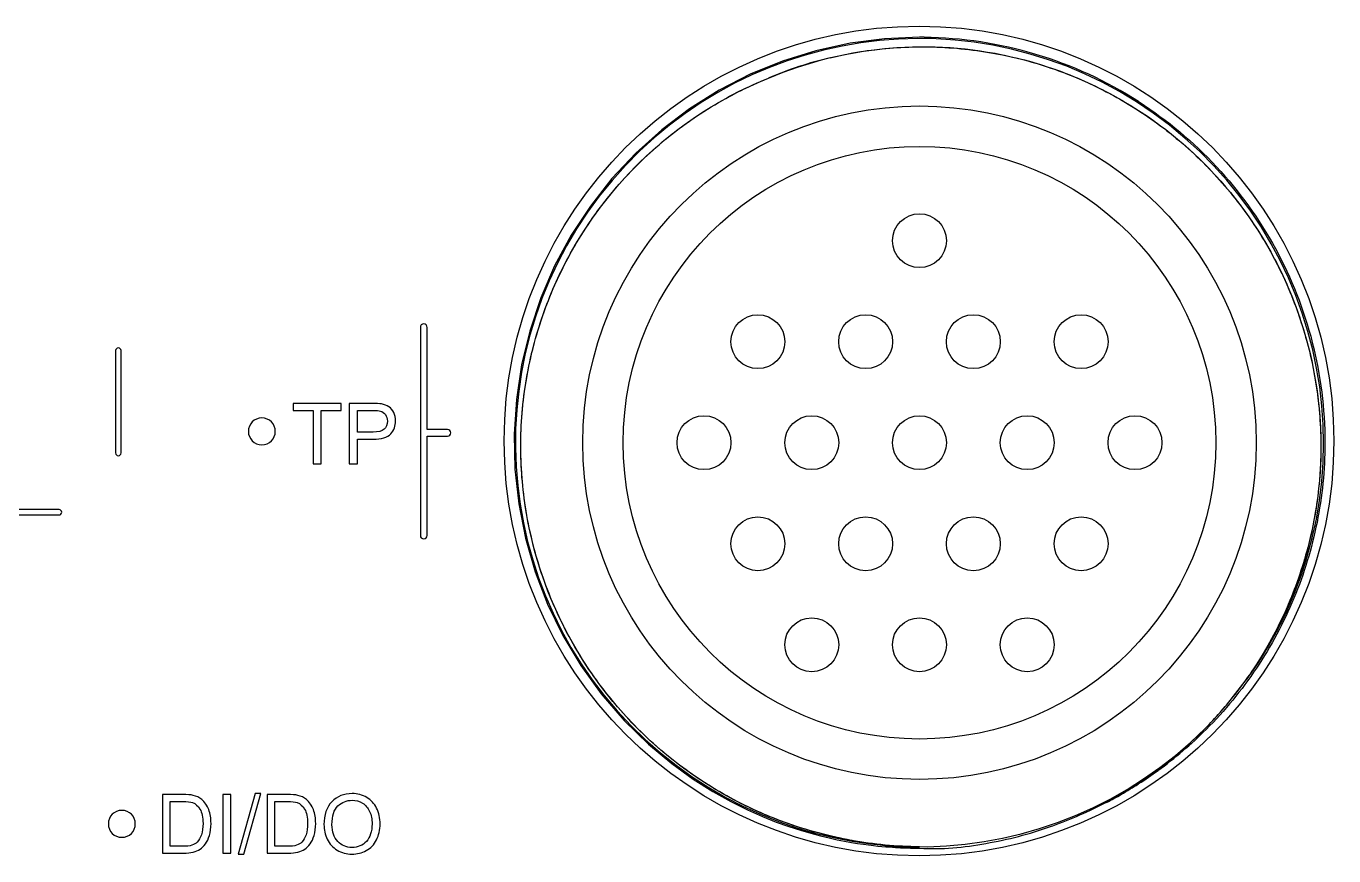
# Model space of a CAD drawing. Header units: millimetres. Extents: x 4086 to 8318, y 123 to 1549.
# Drawn here: x 6960.03 to 7008.57, y 1081.52 to 1112.32 of the extents above; entities that cross this region are included whole.
import ezdxf

# ---------------------------------------------------------------- set-up
doc = ezdxf.new("R2010")
doc.units = ezdxf.units.MM
doc.layers.add('20_ALL_FEATURES', color=7, linetype='Continuous')
doc.layers.add('layer 3', color=7, linetype='Continuous')

msp = doc.modelspace()

# ---------------------------------------------------------------- linework, layer by layer
at = {"layer": '20_ALL_FEATURES', "color": 7, "linetype": 'Continuous'}
for p, q in [((7001.321, 1109.526), (7001.348, 1109.509)), ((7008.241, 1096.87), (7008.241, 1096.832)), ((7005.448, 1088.253), (7005.437, 1088.237)), ((7001.335, 1084.205), (7001.314, 1084.191)), ((6990.695, 1082.091), (6990.649, 1082.1))]:
    msp.add_line(p, q, dxfattribs=at)
for points in [[(6993.191, 1111.911), (6991.896, 1111.855), (6990.612, 1111.688), (6989.346, 1111.411), (6988.109, 1111.027), (6986.909, 1110.537), (6985.756, 1109.946), (6984.658, 1109.258), (6983.624, 1108.479), (6982.66, 1107.612), (6981.774, 1106.667), (6980.973, 1105.648), (6980.262, 1104.565), (6979.647, 1103.424), (6979.133, 1102.236), (6978.723, 1101.006), (6978.42, 1099.747), (6978.227, 1098.466), (6978.144, 1097.173), (6978.173, 1095.877), (6978.313, 1094.589), (6978.564, 1093.318), (6978.922, 1092.073), (6979.387, 1090.863), (6979.954, 1089.699), (6980.619, 1088.586), (6981.377, 1087.536), (6982.223, 1086.554), (6983.132, 1085.666), (6983.995, 1084.947), (6984.791, 1084.373), (6985.523, 1083.911), (6986.193, 1083.537), (6986.805, 1083.232), (6987.365, 1082.984), (6987.875, 1082.781), (6988.342, 1082.613), (6988.768, 1082.475), (6989.157, 1082.361), (6989.514, 1082.267), (6989.84, 1082.189), (6990.139, 1082.123), (6990.413, 1082.069), (6990.664, 1082.024)], [(6990.664, 1082.024), (6990.895, 1081.987), (6991.107, 1081.956), (6991.302, 1081.93), (6991.481, 1081.908), (6991.646, 1081.89), (6991.798, 1081.875), (6991.938, 1081.863), (6992.067, 1081.853), (6992.186, 1081.844), (6992.296, 1081.837), (6992.397, 1081.832), (6992.491, 1081.827), (6992.577, 1081.823), (6992.657, 1081.82), (6992.731, 1081.818), (6992.8, 1081.816), (6992.863, 1081.814), (6992.921, 1081.813), (6992.975, 1081.812), (6993.025, 1081.812)]]:
    msp.add_lwpolyline(points, dxfattribs=at)
for centre, radius in [((6993.173, 1096.925), 15.4), ((6993.191, 1096.861), 12.5), ((6993.191, 1096.861), 11), ((6993.191, 1104.361), 1), ((6987.191, 1100.611), 1), ((6991.191, 1100.611), 1), ((6995.191, 1100.611), 1), ((6999.191, 1100.611), 1), ((6985.191, 1096.861), 1), ((6989.191, 1096.861), 1), ((6993.191, 1096.861), 1), ((6997.191, 1096.861), 1), ((7001.191, 1096.861), 1), ((6987.191, 1093.111), 1), ((6991.191, 1093.111), 1), ((6995.191, 1093.111), 1), ((6999.191, 1093.111), 1), ((6989.191, 1089.361), 1), ((6993.191, 1089.361), 1), ((6997.191, 1089.361), 1)]:
    msp.add_circle(centre, radius, dxfattribs=at)
for centre, radius, start, end in [((6993.191, 1096.861), 15, 324.0654, 315), ((6993.191, 1096.92), 14.991, 89.3378, 89.9994), ((6993.191, 1096.861), 15.049, 57.3008, 89.3398), ((6993.322, 1096.87), 14.692, 103.5517, 112.9863), ((6993.076, 1096.789), 15.031, 315.4945, 324.9352), ((6993.386, 1096.573), 14.653, 320.9459, 325.3273), ((6992.166, 1097.552), 16.217, 318.6966, 320.7472), ((6992.487, 1097.291), 15.803, 320.7442, 320.9802), ((6993.788, 1096.11), 14.048, 315.4411, 318.747), ((6993.073, 1096.804), 15.044, 306.5307, 315.4612), ((6993.175, 1096.879), 15.073, 306.0477, 314.9827), ((6993.083, 1096.794), 15.03, 300.3463, 306.5248), ((6993.183, 1096.872), 15.064, 302.7645, 306.0381), ((6993.187, 1096.867), 15.057, 299.8632, 302.6655), ((6993.068, 1096.824), 15.063, 289.6582, 297.9576), ((6993.073, 1096.811), 15.05, 297.9659, 300.3457), ((6993.202, 1096.841), 15.027, 297.4773, 299.8626), ((6993.028, 1096.938), 15.184, 289.3287, 289.6556), ((6993.192, 1096.864), 15.053, 269.3672, 269.9982)]:
    msp.add_arc(centre, radius, start, end, dxfattribs=at)
for points, knots in [([(6987.584, 1110.396), (6989.041, 1111.015), (6991.405, 1111.589), (6994.585, 1111.565), (6996.945, 1111.17), (6999.211, 1110.402), (7001.319, 1109.271), (7003.218, 1107.817), (7004.865, 1106.083), (7006.212, 1104.105), (7007.216, 1101.934), (7007.866, 1099.632), (7008.146, 1097.256), (7008.037, 1094.866), (7007.545, 1092.526), (7006.694, 1090.291), (7005.899, 1088.907), (7005.448, 1088.253)], [0, 0, 0, 0, 0.124638, 0.187163, 0.24969, 0.312214, 0.374737, 0.437264, 0.499791, 0.562314, 0.62484, 0.687367, 0.749894, 0.812418, 0.874945, 0.937473, 1, 1, 1, 1]), ([(6989.879, 1111.153), (6991.326, 1111.502), (6994.347, 1111.756), (6998.768, 1110.761), (7002.693, 1108.488), (7005.758, 1105.147), (7007.69, 1101.046), (7008.316, 1096.555), (7007.586, 1092.084), (7006.234, 1089.372), (7005.379, 1088.153)], [0, 0, 0, 0, 0.124993, 0.249986, 0.374983, 0.499982, 0.624983, 0.749986, 0.874991, 1, 1, 1, 1]), ([(6990.649, 1082.1), (6989.869, 1082.253), (6988.321, 1082.645), (6986.134, 1083.624), (6984.128, 1084.931), (6981.772, 1087.076), (6979.514, 1090.422), (6978.438, 1094.314), (6978.346, 1097.499), (6978.661, 1099.874), (6979.355, 1102.167), (6980.757, 1105.028), (6983.351, 1108.122), (6986.115, 1109.802), (6987.584, 1110.396)], [0, 0, 0, 0, 0.062605, 0.125203, 0.187794, 0.250384, 0.375182, 0.49998, 0.562585, 0.625191, 0.687797, 0.750402, 0.8752, 1, 1, 1, 1]), ([(6993.191, 1081.861), (6992.343, 1081.868), (6990.644, 1082.027), (6988.177, 1082.693), (6985.857, 1083.767), (6983.753, 1085.219), (6981.928, 1087.009), (6980.433, 1089.082), (6979.313, 1091.38), (6978.602, 1093.835), (6978.321, 1096.376), (6978.48, 1098.928), (6979.073, 1101.415), (6980.085, 1103.763), (6981.486, 1105.902), (6983.234, 1107.768), (6985.278, 1109.304), (6986.798, 1110.078), (6987.584, 1110.396)], [0, 0, 0, 0, 0.062503, 0.125008, 0.187509, 0.25, 0.312498, 0.374999, 0.437491, 0.499986, 0.562483, 0.624985, 0.687489, 0.749993, 0.812494, 0.874997, 0.937496, 1, 1, 1, 1]), ([(7001.348, 1109.509), (7002.396, 1108.832), (7004.333, 1107.211), (7006.541, 1104.142), (7007.925, 1100.624), (7008.24, 1098.117), (7008.241, 1096.87)], [0, 0, 0, 0, 0.25, 0.5, 0.75, 1, 1, 1, 1]), ([(7008.241, 1096.832), (7008.239, 1095.851), (7008.042, 1093.883), (7007.178, 1091.05), (7005.78, 1088.438), (7004.525, 1086.911), (7003.831, 1086.217)], [0, 0, 0, 0, 0.25, 0.5, 0.75, 1, 1, 1, 1]), ([(6993.192, 1081.811), (6994.014, 1081.748), (6995.261, 1081.888), (6996.873, 1082.23), (6997.664, 1082.473), (6998.054, 1082.61)], [0, 0, 0, 0, 0.499463, 0.749709, 1, 1, 1, 1])]:
    msp.add_open_spline(points, degree=3, knots=knots, dxfattribs=at)
for points in [[(6991.984, 1081.888), (6991.552, 1081.938), (6991.122, 1082.008), (6990.695, 1082.091)], [(6993.192, 1081.811), (6992.789, 1081.814), (6992.385, 1081.842), (6991.984, 1081.888)]]:
    msp.add_open_spline(points, degree=3, dxfattribs=at)
at = {"layer": 'layer 3'}
for points, knots in [([(6974.912, 1101.144), (6974.912, 1097.881), (6974.912, 1098.987), (6974.912, 1097.355), (6974.912, 1097.355), (6974.912, 1097.355), (6975.667, 1097.355), (6975.667, 1097.355), (6975.667, 1097.355), (6975.736, 1097.355), (6975.792, 1097.299), (6975.792, 1097.23), (6975.792, 1097.23), (6975.792, 1097.161), (6975.736, 1097.105), (6975.667, 1097.105), (6975.667, 1097.105), (6975.667, 1097.105), (6974.912, 1097.105), (6974.912, 1097.105), (6974.912, 1097.105), (6974.912, 1093.842), (6974.912, 1095.047), (6974.912, 1093.416), (6974.912, 1093.416), (6974.912, 1093.347), (6974.856, 1093.291), (6974.787, 1093.291), (6974.787, 1093.291), (6974.718, 1093.291), (6974.662, 1093.347), (6974.662, 1093.416), (6974.662, 1093.416), (6974.662, 1100.025), (6974.662, 1097.839), (6974.662, 1101.144), (6974.662, 1101.144), (6974.662, 1101.213), (6974.718, 1101.269), (6974.787, 1101.269), (6974.787, 1101.269), (6974.856, 1101.269), (6974.912, 1101.213), (6974.912, 1101.144)], [0, 0, 0, 0, 0.083333, 0.083333, 0.083333, 0.083333, 0.166667, 0.166667, 0.166667, 0.166667, 0.25, 0.25, 0.25, 0.25, 0.333333, 0.333333, 0.333333, 0.333333, 0.416667, 0.416667, 0.416667, 0.416667, 0.5, 0.5, 0.5, 0.5, 0.583333, 0.583333, 0.583333, 0.583333, 0.666667, 0.666667, 0.666667, 0.666667, 0.75, 0.75, 0.75, 0.75, 0.833333, 0.833333, 0.833333, 0.833333, 1, 1, 1, 1]), ([(6963.55, 1096.48), (6963.55, 1096.425), (6963.505, 1096.38), (6963.45, 1096.38), (6963.45, 1096.38), (6963.395, 1096.38), (6963.35, 1096.425), (6963.35, 1096.48), (6963.35, 1096.48), (6963.35, 1096.48), (6963.35, 1100.28), (6963.35, 1100.28), (6963.35, 1100.28), (6963.35, 1100.335), (6963.395, 1100.38), (6963.45, 1100.38), (6963.45, 1100.38), (6963.505, 1100.38), (6963.55, 1100.335), (6963.55, 1100.28), (6963.55, 1100.28), (6963.55, 1100.28), (6963.55, 1096.48), (6963.55, 1096.48)], [0, 0, 0, 0, 0.142857, 0.142857, 0.142857, 0.142857, 0.285714, 0.285714, 0.285714, 0.285714, 0.428571, 0.428571, 0.428571, 0.428571, 0.571429, 0.571429, 0.571429, 0.571429, 0.714286, 0.714286, 0.714286, 0.714286, 1, 1, 1, 1]), ([(6970.678, 1096.071), (6970.678, 1096.071), (6970.678, 1098.057), (6970.678, 1098.057), (6970.678, 1098.057), (6970.678, 1098.057), (6969.937, 1098.057), (6969.937, 1098.057), (6969.937, 1098.057), (6969.937, 1098.057), (6969.937, 1098.321), (6969.937, 1098.321), (6969.937, 1098.321), (6969.937, 1098.321), (6971.718, 1098.321), (6971.718, 1098.321), (6971.718, 1098.321), (6971.718, 1098.321), (6971.718, 1098.057), (6971.718, 1098.057), (6971.718, 1098.057), (6971.718, 1098.057), (6970.977, 1098.057), (6970.977, 1098.057), (6970.977, 1098.057), (6970.977, 1098.057), (6970.977, 1096.071), (6970.977, 1096.071), (6970.977, 1096.071), (6970.977, 1096.071), (6970.678, 1096.071), (6970.678, 1096.071)], [0, 0, 0, 0, 0.111111, 0.111111, 0.111111, 0.111111, 0.222222, 0.222222, 0.222222, 0.222222, 0.333333, 0.333333, 0.333333, 0.333333, 0.444444, 0.444444, 0.444444, 0.444444, 0.555556, 0.555556, 0.555556, 0.555556, 0.666667, 0.666667, 0.666667, 0.666667, 0.777778, 0.777778, 0.777778, 0.777778, 1, 1, 1, 1]), ([(6972.026, 1096.071), (6972.026, 1096.071), (6972.026, 1098.321), (6972.026, 1098.321), (6972.026, 1098.321), (6972.026, 1098.321), (6972.875, 1098.321), (6972.875, 1098.321), (6972.875, 1098.321), (6973.025, 1098.321), (6973.139, 1098.314), (6973.218, 1098.3), (6973.218, 1098.3), (6973.328, 1098.281), (6973.421, 1098.246), (6973.496, 1098.195), (6973.496, 1098.195), (6973.571, 1098.143), (6973.631, 1098.071), (6973.677, 1097.978), (6973.677, 1097.978), (6973.722, 1097.885), (6973.745, 1097.783), (6973.745, 1097.672), (6973.745, 1097.672), (6973.745, 1097.481), (6973.684, 1097.319), (6973.562, 1097.187), (6973.562, 1097.187), (6973.44, 1097.055), (6973.22, 1096.989), (6972.902, 1096.989), (6972.902, 1096.989), (6972.902, 1096.989), (6972.324, 1096.989), (6972.324, 1096.989), (6972.324, 1096.989), (6972.324, 1096.989), (6972.324, 1096.071), (6972.324, 1096.071), (6972.324, 1096.071), (6972.324, 1096.071), (6972.026, 1096.071), (6972.026, 1096.071)], [0, 0, 0, 0, 0.083333, 0.083333, 0.083333, 0.083333, 0.166667, 0.166667, 0.166667, 0.166667, 0.25, 0.25, 0.25, 0.25, 0.333333, 0.333333, 0.333333, 0.333333, 0.416667, 0.416667, 0.416667, 0.416667, 0.5, 0.5, 0.5, 0.5, 0.583333, 0.583333, 0.583333, 0.583333, 0.666667, 0.666667, 0.666667, 0.666667, 0.75, 0.75, 0.75, 0.75, 0.833333, 0.833333, 0.833333, 0.833333, 1, 1, 1, 1]), ([(6972.324, 1097.253), (6972.324, 1097.253), (6972.906, 1097.253), (6972.906, 1097.253), (6972.906, 1097.253), (6973.098, 1097.253), (6973.235, 1097.288), (6973.316, 1097.36), (6973.316, 1097.36), (6973.396, 1097.432), (6973.437, 1097.532), (6973.437, 1097.663), (6973.437, 1097.663), (6973.437, 1097.757), (6973.413, 1097.837), (6973.366, 1097.904), (6973.366, 1097.904), (6973.318, 1097.971), (6973.255, 1098.016), (6973.177, 1098.037), (6973.177, 1098.037), (6973.127, 1098.05), (6973.035, 1098.057), (6972.9, 1098.057), (6972.9, 1098.057), (6972.9, 1098.057), (6972.324, 1098.057), (6972.324, 1098.057), (6972.324, 1098.057), (6972.324, 1098.057), (6972.324, 1097.253), (6972.324, 1097.253)], [0, 0, 0, 0, 0.111111, 0.111111, 0.111111, 0.111111, 0.222222, 0.222222, 0.222222, 0.222222, 0.333333, 0.333333, 0.333333, 0.333333, 0.444444, 0.444444, 0.444444, 0.444444, 0.555556, 0.555556, 0.555556, 0.555556, 0.666667, 0.666667, 0.666667, 0.666667, 0.777778, 0.777778, 0.777778, 0.777778, 1, 1, 1, 1]), ([(6957.45, 1094.18), (6957.395, 1094.18), (6957.35, 1094.225), (6957.35, 1094.28), (6957.35, 1094.28), (6957.35, 1094.335), (6957.395, 1094.38), (6957.45, 1094.38), (6957.45, 1094.38), (6957.45, 1094.38), (6961.25, 1094.38), (6961.25, 1094.38), (6961.25, 1094.38), (6961.305, 1094.38), (6961.35, 1094.335), (6961.35, 1094.28), (6961.35, 1094.28), (6961.35, 1094.225), (6961.305, 1094.18), (6961.25, 1094.18), (6961.25, 1094.18), (6961.25, 1094.18), (6957.45, 1094.18), (6957.45, 1094.18)], [0, 0, 0, 0, 0.142857, 0.142857, 0.142857, 0.142857, 0.285714, 0.285714, 0.285714, 0.285714, 0.428571, 0.428571, 0.428571, 0.428571, 0.571429, 0.571429, 0.571429, 0.571429, 0.714286, 0.714286, 0.714286, 0.714286, 1, 1, 1, 1]), ([(6965.092, 1081.624), (6965.092, 1081.624), (6965.092, 1083.801), (6965.092, 1083.801), (6965.092, 1083.801), (6965.092, 1083.801), (6965.842, 1083.801), (6965.842, 1083.801), (6965.842, 1083.801), (6966.011, 1083.801), (6966.14, 1083.791), (6966.229, 1083.77), (6966.229, 1083.77), (6966.354, 1083.741), (6966.46, 1083.689), (6966.548, 1083.614), (6966.548, 1083.614), (6966.663, 1083.517), (6966.749, 1083.393), (6966.806, 1083.242), (6966.806, 1083.242), (6966.863, 1083.091), (6966.892, 1082.918), (6966.892, 1082.724), (6966.892, 1082.724), (6966.892, 1082.559), (6966.872, 1082.413), (6966.834, 1082.285), (6966.834, 1082.285), (6966.795, 1082.157), (6966.746, 1082.051), (6966.685, 1081.968), (6966.685, 1081.968), (6966.624, 1081.884), (6966.559, 1081.818), (6966.487, 1081.77), (6966.487, 1081.77), (6966.415, 1081.722), (6966.329, 1081.686), (6966.227, 1081.661), (6966.227, 1081.661), (6966.125, 1081.636), (6966.009, 1081.624), (6965.877, 1081.624), (6965.877, 1081.624), (6965.877, 1081.624), (6965.092, 1081.624), (6965.092, 1081.624)], [0, 0, 0, 0, 0.076923, 0.076923, 0.076923, 0.076923, 0.153846, 0.153846, 0.153846, 0.153846, 0.230769, 0.230769, 0.230769, 0.230769, 0.307692, 0.307692, 0.307692, 0.307692, 0.384615, 0.384615, 0.384615, 0.384615, 0.461538, 0.461538, 0.461538, 0.461538, 0.538462, 0.538462, 0.538462, 0.538462, 0.615385, 0.615385, 0.615385, 0.615385, 0.692308, 0.692308, 0.692308, 0.692308, 0.769231, 0.769231, 0.769231, 0.769231, 0.846154, 0.846154, 0.846154, 0.846154, 1, 1, 1, 1]), ([(6965.38, 1081.879), (6965.38, 1081.879), (6965.845, 1081.879), (6965.845, 1081.879), (6965.845, 1081.879), (6965.988, 1081.879), (6966.1, 1081.893), (6966.182, 1081.919), (6966.182, 1081.919), (6966.264, 1081.946), (6966.329, 1081.984), (6966.377, 1082.032), (6966.377, 1082.032), (6966.445, 1082.101), (6966.498, 1082.193), (6966.536, 1082.309), (6966.536, 1082.309), (6966.574, 1082.424), (6966.594, 1082.564), (6966.594, 1082.729), (6966.594, 1082.729), (6966.594, 1082.957), (6966.556, 1083.132), (6966.482, 1083.255), (6966.482, 1083.255), (6966.407, 1083.377), (6966.316, 1083.459), (6966.209, 1083.501), (6966.209, 1083.501), (6966.132, 1083.531), (6966.008, 1083.546), (6965.837, 1083.546), (6965.837, 1083.546), (6965.837, 1083.546), (6965.38, 1083.546), (6965.38, 1083.546), (6965.38, 1083.546), (6965.38, 1083.546), (6965.38, 1081.879), (6965.38, 1081.879)], [0, 0, 0, 0, 0.090909, 0.090909, 0.090909, 0.090909, 0.181818, 0.181818, 0.181818, 0.181818, 0.272727, 0.272727, 0.272727, 0.272727, 0.363636, 0.363636, 0.363636, 0.363636, 0.454545, 0.454545, 0.454545, 0.454545, 0.545455, 0.545455, 0.545455, 0.545455, 0.636364, 0.636364, 0.636364, 0.636364, 0.727273, 0.727273, 0.727273, 0.727273, 0.818182, 0.818182, 0.818182, 0.818182, 1, 1, 1, 1]), ([(6967.336, 1081.624), (6967.336, 1081.624), (6967.336, 1083.801), (6967.336, 1083.801), (6967.336, 1083.801), (6967.336, 1083.801), (6967.625, 1083.801), (6967.625, 1083.801), (6967.625, 1083.801), (6967.625, 1083.801), (6967.625, 1081.624), (6967.625, 1081.624), (6967.625, 1081.624), (6967.625, 1081.624), (6967.336, 1081.624), (6967.336, 1081.624)], [0, 0, 0, 0, 0.2, 0.2, 0.2, 0.2, 0.4, 0.4, 0.4, 0.4, 0.6, 0.6, 0.6, 0.6, 1, 1, 1, 1]), ([(6967.898, 1081.587), (6967.898, 1081.587), (6968.53, 1083.837), (6968.53, 1083.837), (6968.53, 1083.837), (6968.53, 1083.837), (6968.746, 1083.837), (6968.746, 1083.837), (6968.746, 1083.837), (6968.746, 1083.837), (6968.113, 1081.587), (6968.113, 1081.587), (6968.113, 1081.587), (6968.113, 1081.587), (6967.898, 1081.587), (6967.898, 1081.587)], [0, 0, 0, 0, 0.2, 0.2, 0.2, 0.2, 0.4, 0.4, 0.4, 0.4, 0.6, 0.6, 0.6, 0.6, 1, 1, 1, 1]), ([(6968.977, 1081.624), (6968.977, 1081.624), (6968.977, 1083.801), (6968.977, 1083.801), (6968.977, 1083.801), (6968.977, 1083.801), (6969.727, 1083.801), (6969.727, 1083.801), (6969.727, 1083.801), (6969.896, 1083.801), (6970.025, 1083.791), (6970.114, 1083.77), (6970.114, 1083.77), (6970.239, 1083.741), (6970.345, 1083.689), (6970.434, 1083.614), (6970.434, 1083.614), (6970.549, 1083.517), (6970.634, 1083.393), (6970.691, 1083.242), (6970.691, 1083.242), (6970.748, 1083.091), (6970.777, 1082.918), (6970.777, 1082.724), (6970.777, 1082.724), (6970.777, 1082.559), (6970.757, 1082.413), (6970.719, 1082.285), (6970.719, 1082.285), (6970.68, 1082.157), (6970.631, 1082.051), (6970.57, 1081.968), (6970.57, 1081.968), (6970.51, 1081.884), (6970.444, 1081.818), (6970.372, 1081.77), (6970.372, 1081.77), (6970.3, 1081.722), (6970.214, 1081.686), (6970.112, 1081.661), (6970.112, 1081.661), (6970.011, 1081.636), (6969.894, 1081.624), (6969.762, 1081.624), (6969.762, 1081.624), (6969.762, 1081.624), (6968.977, 1081.624), (6968.977, 1081.624)], [0, 0, 0, 0, 0.076923, 0.076923, 0.076923, 0.076923, 0.153846, 0.153846, 0.153846, 0.153846, 0.230769, 0.230769, 0.230769, 0.230769, 0.307692, 0.307692, 0.307692, 0.307692, 0.384615, 0.384615, 0.384615, 0.384615, 0.461538, 0.461538, 0.461538, 0.461538, 0.538462, 0.538462, 0.538462, 0.538462, 0.615385, 0.615385, 0.615385, 0.615385, 0.692308, 0.692308, 0.692308, 0.692308, 0.769231, 0.769231, 0.769231, 0.769231, 0.846154, 0.846154, 0.846154, 0.846154, 1, 1, 1, 1]), ([(6969.266, 1081.879), (6969.266, 1081.879), (6969.73, 1081.879), (6969.73, 1081.879), (6969.73, 1081.879), (6969.873, 1081.879), (6969.986, 1081.893), (6970.067, 1081.919), (6970.067, 1081.919), (6970.149, 1081.946), (6970.214, 1081.984), (6970.262, 1082.032), (6970.262, 1082.032), (6970.33, 1082.101), (6970.383, 1082.193), (6970.421, 1082.309), (6970.421, 1082.309), (6970.459, 1082.424), (6970.479, 1082.564), (6970.479, 1082.729), (6970.479, 1082.729), (6970.479, 1082.957), (6970.441, 1083.132), (6970.367, 1083.255), (6970.367, 1083.255), (6970.292, 1083.377), (6970.202, 1083.459), (6970.095, 1083.501), (6970.095, 1083.501), (6970.018, 1083.531), (6969.893, 1083.546), (6969.722, 1083.546), (6969.722, 1083.546), (6969.722, 1083.546), (6969.266, 1083.546), (6969.266, 1083.546), (6969.266, 1083.546), (6969.266, 1083.546), (6969.266, 1081.879), (6969.266, 1081.879)], [0, 0, 0, 0, 0.090909, 0.090909, 0.090909, 0.090909, 0.181818, 0.181818, 0.181818, 0.181818, 0.272727, 0.272727, 0.272727, 0.272727, 0.363636, 0.363636, 0.363636, 0.363636, 0.454545, 0.454545, 0.454545, 0.454545, 0.545455, 0.545455, 0.545455, 0.545455, 0.636364, 0.636364, 0.636364, 0.636364, 0.727273, 0.727273, 0.727273, 0.727273, 0.818182, 0.818182, 0.818182, 0.818182, 1, 1, 1, 1]), ([(6971.084, 1082.684), (6971.084, 1083.044), (6971.182, 1083.327), (6971.376, 1083.531), (6971.376, 1083.531), (6971.57, 1083.736), (6971.82, 1083.837), (6972.127, 1083.837), (6972.127, 1083.837), (6972.328, 1083.837), (6972.509, 1083.789), (6972.671, 1083.694), (6972.671, 1083.694), (6972.832, 1083.598), (6972.955, 1083.464), (6973.04, 1083.292), (6973.04, 1083.292), (6973.124, 1083.121), (6973.167, 1082.926), (6973.167, 1082.709), (6973.167, 1082.709), (6973.167, 1082.488), (6973.122, 1082.291), (6973.033, 1082.117), (6973.033, 1082.117), (6972.944, 1081.943), (6972.818, 1081.811), (6972.655, 1081.722), (6972.655, 1081.722), (6972.491, 1081.632), (6972.315, 1081.587), (6972.126, 1081.587), (6972.126, 1081.587), (6971.92, 1081.587), (6971.737, 1081.637), (6971.576, 1081.736), (6971.576, 1081.736), (6971.415, 1081.835), (6971.292, 1081.97), (6971.209, 1082.141), (6971.209, 1082.141), (6971.126, 1082.312), (6971.084, 1082.493), (6971.084, 1082.684)], [0, 0, 0, 0, 0.083333, 0.083333, 0.083333, 0.083333, 0.166667, 0.166667, 0.166667, 0.166667, 0.25, 0.25, 0.25, 0.25, 0.333333, 0.333333, 0.333333, 0.333333, 0.416667, 0.416667, 0.416667, 0.416667, 0.5, 0.5, 0.5, 0.5, 0.583333, 0.583333, 0.583333, 0.583333, 0.666667, 0.666667, 0.666667, 0.666667, 0.75, 0.75, 0.75, 0.75, 0.833333, 0.833333, 0.833333, 0.833333, 1, 1, 1, 1]), ([(6971.382, 1082.679), (6971.382, 1082.417), (6971.453, 1082.21), (6971.594, 1082.06), (6971.594, 1082.06), (6971.734, 1081.909), (6971.911, 1081.834), (6972.124, 1081.834), (6972.124, 1081.834), (6972.341, 1081.834), (6972.519, 1081.91), (6972.659, 1082.062), (6972.659, 1082.062), (6972.799, 1082.214), (6972.869, 1082.43), (6972.869, 1082.709), (6972.869, 1082.709), (6972.869, 1082.886), (6972.839, 1083.041), (6972.779, 1083.173), (6972.779, 1083.173), (6972.719, 1083.304), (6972.632, 1083.407), (6972.517, 1083.479), (6972.517, 1083.479), (6972.401, 1083.552), (6972.272, 1083.588), (6972.129, 1083.588), (6972.129, 1083.588), (6971.925, 1083.588), (6971.75, 1083.518), (6971.603, 1083.378), (6971.603, 1083.378), (6971.456, 1083.239), (6971.382, 1083.005), (6971.382, 1082.679)], [0, 0, 0, 0, 0.1, 0.1, 0.1, 0.1, 0.2, 0.2, 0.2, 0.2, 0.3, 0.3, 0.3, 0.3, 0.4, 0.4, 0.4, 0.4, 0.5, 0.5, 0.5, 0.5, 0.6, 0.6, 0.6, 0.6, 0.7, 0.7, 0.7, 0.7, 0.8, 0.8, 0.8, 0.8, 1, 1, 1, 1])]:
    msp.add_open_spline(points, degree=3, knots=knots, dxfattribs=at)
at = {"layer": 'layer 3', "color": 142}
for points in [[(6968.778, 1097.78), (6969.054, 1097.78), (6969.278, 1097.556), (6969.278, 1097.28), (6969.278, 1097.28), (6969.278, 1097.004), (6969.054, 1096.78), (6968.778, 1096.78), (6968.778, 1096.78), (6968.502, 1096.78), (6968.278, 1097.004), (6968.278, 1097.28), (6968.278, 1097.28), (6968.278, 1097.556), (6968.502, 1097.78), (6968.778, 1097.78)], [(6963.581, 1083.212), (6963.857, 1083.212), (6964.081, 1082.989), (6964.081, 1082.712), (6964.081, 1082.712), (6964.081, 1082.436), (6963.857, 1082.212), (6963.581, 1082.212), (6963.581, 1082.212), (6963.304, 1082.212), (6963.081, 1082.436), (6963.081, 1082.712), (6963.081, 1082.712), (6963.081, 1082.989), (6963.304, 1083.212), (6963.581, 1083.212)]]:
    msp.add_open_spline(points, degree=3, knots=[0, 0, 0, 0, 0.2, 0.2, 0.2, 0.2, 0.4, 0.4, 0.4, 0.4, 0.6, 0.6, 0.6, 0.6, 1, 1, 1, 1], dxfattribs=at)

doc.saveas('drawing.dxf')
